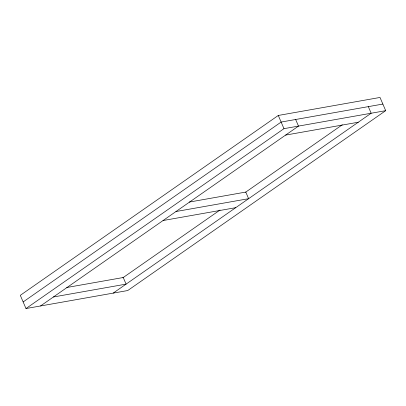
<?xml version="1.0" encoding="UTF-8"?>
<svg xmlns="http://www.w3.org/2000/svg" width="406" height="406" viewBox="0 0 406 406"><rect width="100%" height="100%" fill="white"/><g stroke="black" fill="none" stroke-linecap="round" stroke-linejoin="round"><path stroke-width="0.61" d="M278.283 115.456L20.3 295.335L25.989 308.545L127.717 290.544L385.7 110.665L380.011 97.455L278.283 115.456L283.972 128.666L385.7 110.665M23.147 301.937L281.125 122.064L382.853 104.063M25.989 308.545L283.972 128.666M40.524 305.972L298.501 126.099L295.659 119.491M122.825 277.805L220.088 209.988M245.574 192.221L342.319 124.769M113.188 293.112L371.165 113.238L368.323 106.636M285.606 135.091L358.27 122.231M189.267 202.076L245.782 192.074L248.624 198.681L175.96 211.536M163.065 220.529L235.729 207.674M66.726 287.514L123.241 277.516L126.088 284.119L53.419 296.979"/></g></svg>
